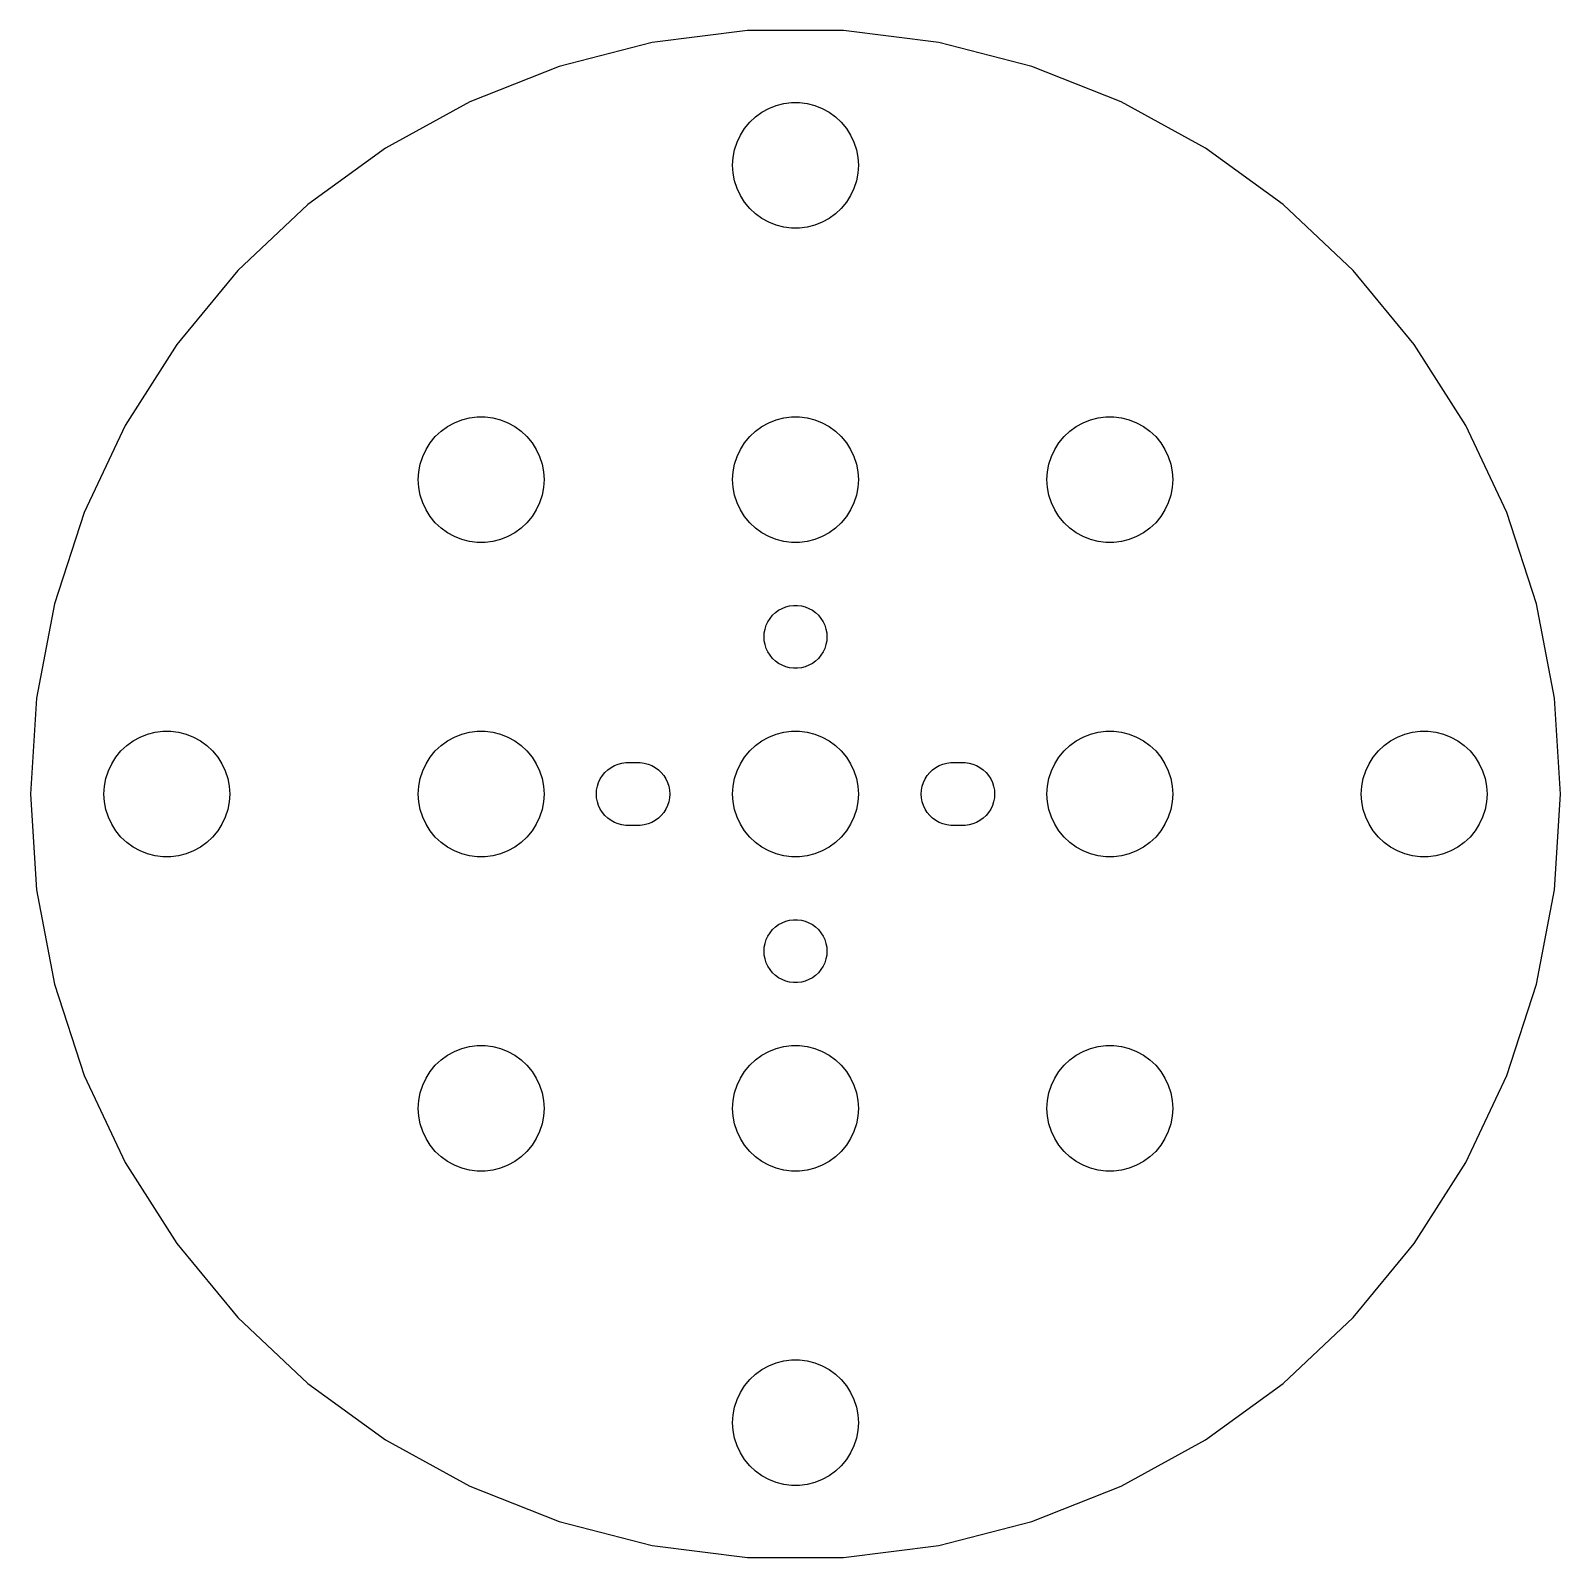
# Model space of a CAD drawing. Header units: metres. Extents: x -36 to 36, y -36 to 366.
# Drawn here: x -36.5 to 36.5, y 293.6 to 366.4 of the extents above; entities that cross this region are included whole.
import ezdxf

# ---------------------------------------------------------------- set-up
doc = ezdxf.new("R2010")
doc.units = ezdxf.units.M

msp = doc.modelspace()

# ---------------------------------------------------------------- linework, layer by layer
for p, q in [((-6.83942, 365.853), (-11.2791, 364.714)), ((-2.29184, 366.428), (-6.83942, 365.853)), ((2.29184, 366.428), (-2.29184, 366.428)), ((6.83942, 365.853), (2.29184, 366.428)), ((11.2791, 364.714), (6.83942, 365.853)), ((-11.2791, 364.714), (-15.5409, 363.026)), ((15.5409, 363.026), (11.2791, 364.714)), ((-15.5409, 363.026), (-19.5577, 360.818)), ((-1.27733, 362.714), (-0.927048, 362.853)), ((-0.927048, 362.853), (-0.562134, 362.947)), ((-0.562134, 362.947), (-0.18837, 362.994)), ((-0.18837, 362.994), (0.18837, 362.994)), ((0.18837, 362.994), (0.562134, 362.947)), ((0.562134, 362.947), (0.927048, 362.853)), ((0.927048, 362.853), (1.27733, 362.714)), ((19.5577, 360.818), (15.5409, 363.026)), ((-2.1869, 362.054), (-1.91226, 362.312)), ((-1.91226, 362.312), (-1.60747, 362.533)), ((-1.60747, 362.533), (-1.27733, 362.714)), ((1.27733, 362.714), (1.60747, 362.533)), ((1.60747, 362.533), (1.91226, 362.312)), ((1.91226, 362.312), (2.1869, 362.054)), ((-2.78932, 361.104), (-2.62891, 361.445)), ((-2.62891, 361.445), (-2.42705, 361.763)), ((-2.42705, 361.763), (-2.1869, 362.054)), ((2.1869, 362.054), (2.42705, 361.763)), ((2.42705, 361.763), (2.62891, 361.445)), ((2.62891, 361.445), (2.78932, 361.104)), ((-19.5577, 360.818), (-23.266, 358.124)), ((-2.97633, 360.376), (-2.90575, 360.746)), ((-2.90575, 360.746), (-2.78932, 361.104)), ((2.78932, 361.104), (2.90575, 360.746)), ((2.90575, 360.746), (2.97633, 360.376)), ((23.266, 358.124), (19.5577, 360.818)), ((-3, 360), (-2.97633, 360.376)), ((-2.97633, 359.624), (-3, 360)), ((2.97633, 360.376), (3, 360)), ((3, 360), (2.97633, 359.624)), ((-2.90575, 359.254), (-2.97633, 359.624)), ((-2.78932, 358.896), (-2.90575, 359.254)), ((2.90575, 359.254), (2.78932, 358.896)), ((2.97633, 359.624), (2.90575, 359.254)), ((-2.62891, 358.555), (-2.78932, 358.896)), ((-2.42705, 358.237), (-2.62891, 358.555)), ((2.62891, 358.555), (2.42705, 358.237)), ((2.78932, 358.896), (2.62891, 358.555)), ((-23.266, 358.124), (-26.6073, 354.986)), ((-2.1869, 357.946), (-2.42705, 358.237)), ((-1.91226, 357.688), (-2.1869, 357.946)), ((2.1869, 357.946), (1.91226, 357.688)), ((2.42705, 358.237), (2.1869, 357.946)), ((26.6073, 354.986), (23.266, 358.124)), ((-1.60747, 357.467), (-1.91226, 357.688)), ((-1.27733, 357.286), (-1.60747, 357.467)), ((-0.927048, 357.147), (-1.27733, 357.286)), ((-0.562134, 357.053), (-0.927048, 357.147)), ((-0.18837, 357.006), (-0.562134, 357.053)), ((0.18837, 357.006), (-0.18837, 357.006)), ((0.562134, 357.053), (0.18837, 357.006)), ((0.927048, 357.147), (0.562134, 357.053)), ((1.27733, 357.286), (0.927048, 357.147)), ((1.60747, 357.467), (1.27733, 357.286)), ((1.91226, 357.688), (1.60747, 357.467)), ((-26.6073, 354.986), (-29.5291, 351.454)), ((29.5291, 351.454), (26.6073, 354.986)), ((-29.5291, 351.454), (-31.9852, 347.584)), ((31.9852, 347.584), (29.5291, 351.454)), ((-31.9852, 347.584), (-33.9368, 343.437)), ((-16.9123, 347.312), (-16.6075, 347.533)), ((-16.6075, 347.533), (-16.2773, 347.714)), ((-16.2773, 347.714), (-15.927, 347.853)), ((-15.927, 347.853), (-15.5621, 347.947)), ((-15.5621, 347.947), (-15.1884, 347.994)), ((-15.1884, 347.994), (-14.8116, 347.994)), ((-14.8116, 347.994), (-14.4379, 347.947)), ((-14.4379, 347.947), (-14.0729, 347.853)), ((-14.0729, 347.853), (-13.7227, 347.714)), ((-13.7227, 347.714), (-13.3925, 347.533)), ((-13.3925, 347.533), (-13.0877, 347.312)), ((-1.91226, 347.312), (-1.60747, 347.533)), ((-1.60747, 347.533), (-1.27733, 347.714)), ((-1.27733, 347.714), (-0.927048, 347.853)), ((-0.927048, 347.853), (-0.562134, 347.947)), ((-0.562134, 347.947), (-0.18837, 347.994)), ((-0.18837, 347.994), (0.18837, 347.994)), ((0.18837, 347.994), (0.562134, 347.947)), ((0.562134, 347.947), (0.927048, 347.853)), ((0.927048, 347.853), (1.27733, 347.714)), ((1.27733, 347.714), (1.60747, 347.533)), ((1.60747, 347.533), (1.91226, 347.312)), ((13.0877, 347.312), (13.3925, 347.533)), ((13.3925, 347.533), (13.7227, 347.714)), ((13.7227, 347.714), (14.0729, 347.853)), ((14.0729, 347.853), (14.4379, 347.947)), ((14.4379, 347.947), (14.8116, 347.994)), ((14.8116, 347.994), (15.1884, 347.994)), ((15.1884, 347.994), (15.5621, 347.947)), ((15.5621, 347.947), (15.927, 347.853)), ((15.927, 347.853), (16.2773, 347.714)), ((16.2773, 347.714), (16.6075, 347.533)), ((16.6075, 347.533), (16.9123, 347.312)), ((33.9368, 343.437), (31.9852, 347.584)), ((-17.6289, 346.445), (-17.427, 346.763)), ((-17.427, 346.763), (-17.1869, 347.054)), ((-17.1869, 347.054), (-16.9123, 347.312)), ((-13.0877, 347.312), (-12.8131, 347.054)), ((-12.8131, 347.054), (-12.5729, 346.763)), ((-12.5729, 346.763), (-12.3711, 346.445)), ((-2.62891, 346.445), (-2.42705, 346.763)), ((-2.42705, 346.763), (-2.1869, 347.054)), ((-2.1869, 347.054), (-1.91226, 347.312)), ((1.91226, 347.312), (2.1869, 347.054)), ((2.1869, 347.054), (2.42705, 346.763)), ((2.42705, 346.763), (2.62891, 346.445)), ((12.3711, 346.445), (12.5729, 346.763)), ((12.5729, 346.763), (12.8131, 347.054)), ((12.8131, 347.054), (13.0877, 347.312)), ((16.9123, 347.312), (17.1869, 347.054)), ((17.1869, 347.054), (17.427, 346.763)), ((17.427, 346.763), (17.6289, 346.445)), ((-17.9057, 345.746), (-17.7893, 346.104)), ((-17.7893, 346.104), (-17.6289, 346.445)), ((-12.3711, 346.445), (-12.2107, 346.104)), ((-12.2107, 346.104), (-12.0942, 345.746)), ((-2.90575, 345.746), (-2.78932, 346.104)), ((-2.78932, 346.104), (-2.62891, 346.445)), ((2.62891, 346.445), (2.78932, 346.104)), ((2.78932, 346.104), (2.90575, 345.746)), ((12.0942, 345.746), (12.2107, 346.104)), ((12.2107, 346.104), (12.3711, 346.445)), ((17.6289, 346.445), (17.7893, 346.104)), ((17.7893, 346.104), (17.9057, 345.746)), ((-18, 345), (-17.9763, 345.376)), ((-17.9763, 345.376), (-17.9057, 345.746)), ((-12.0942, 345.746), (-12.0237, 345.376)), ((-12.0237, 345.376), (-12, 345)), ((-3, 345), (-2.97633, 345.376)), ((-2.97633, 345.376), (-2.90575, 345.746)), ((2.90575, 345.746), (2.97633, 345.376)), ((2.97633, 345.376), (3, 345)), ((12, 345), (12.0237, 345.376)), ((12.0237, 345.376), (12.0942, 345.746)), ((17.9057, 345.746), (17.9763, 345.376)), ((17.9763, 345.376), (18, 345)), ((-17.9763, 344.624), (-18, 345)), ((-17.9057, 344.254), (-17.9763, 344.624)), ((-12.0237, 344.624), (-12.0942, 344.254)), ((-12, 345), (-12.0237, 344.624)), ((-2.97633, 344.624), (-3, 345)), ((-2.90575, 344.254), (-2.97633, 344.624)), ((2.97633, 344.624), (2.90575, 344.254)), ((3, 345), (2.97633, 344.624)), ((12.0237, 344.624), (12, 345)), ((12.0942, 344.254), (12.0237, 344.624)), ((17.9763, 344.624), (17.9057, 344.254)), ((18, 345), (17.9763, 344.624)), ((-17.7893, 343.896), (-17.9057, 344.254)), ((-17.6289, 343.555), (-17.7893, 343.896)), ((-12.2107, 343.896), (-12.3711, 343.555)), ((-12.0942, 344.254), (-12.2107, 343.896)), ((-2.78932, 343.896), (-2.90575, 344.254)), ((-2.62891, 343.555), (-2.78932, 343.896)), ((2.78932, 343.896), (2.62891, 343.555)), ((2.90575, 344.254), (2.78932, 343.896)), ((12.2107, 343.896), (12.0942, 344.254)), ((12.3711, 343.555), (12.2107, 343.896)), ((17.7893, 343.896), (17.6289, 343.555)), ((17.9057, 344.254), (17.7893, 343.896)), ((-33.9368, 343.437), (-35.3533, 339.077)), ((-17.427, 343.237), (-17.6289, 343.555)), ((-17.1869, 342.946), (-17.427, 343.237)), ((-12.5729, 343.237), (-12.8131, 342.946)), ((-12.3711, 343.555), (-12.5729, 343.237)), ((-2.42705, 343.237), (-2.62891, 343.555)), ((-2.1869, 342.946), (-2.42705, 343.237)), ((2.42705, 343.237), (2.1869, 342.946)), ((2.62891, 343.555), (2.42705, 343.237)), ((12.5729, 343.237), (12.3711, 343.555)), ((12.8131, 342.946), (12.5729, 343.237)), ((17.427, 343.237), (17.1869, 342.946)), ((17.6289, 343.555), (17.427, 343.237)), ((35.3533, 339.077), (33.9368, 343.437)), ((-16.9123, 342.688), (-17.1869, 342.946)), ((-16.6075, 342.467), (-16.9123, 342.688)), ((-16.2773, 342.286), (-16.6075, 342.467)), ((-13.3925, 342.467), (-13.7227, 342.286)), ((-13.0877, 342.688), (-13.3925, 342.467)), ((-12.8131, 342.946), (-13.0877, 342.688)), ((-1.91226, 342.688), (-2.1869, 342.946)), ((-1.60747, 342.467), (-1.91226, 342.688)), ((-1.27733, 342.286), (-1.60747, 342.467)), ((1.60747, 342.467), (1.27733, 342.286)), ((1.91226, 342.688), (1.60747, 342.467)), ((2.1869, 342.946), (1.91226, 342.688)), ((13.0877, 342.688), (12.8131, 342.946)), ((13.3925, 342.467), (13.0877, 342.688)), ((13.7227, 342.286), (13.3925, 342.467)), ((16.6075, 342.467), (16.2773, 342.286)), ((16.9123, 342.688), (16.6075, 342.467)), ((17.1869, 342.946), (16.9123, 342.688)), ((-15.927, 342.147), (-16.2773, 342.286)), ((-15.5621, 342.053), (-15.927, 342.147)), ((-15.1884, 342.006), (-15.5621, 342.053)), ((-14.8116, 342.006), (-15.1884, 342.006)), ((-14.4379, 342.053), (-14.8116, 342.006)), ((-14.0729, 342.147), (-14.4379, 342.053)), ((-13.7227, 342.286), (-14.0729, 342.147)), ((-0.927048, 342.147), (-1.27733, 342.286)), ((-0.562134, 342.053), (-0.927048, 342.147)), ((-0.18837, 342.006), (-0.562134, 342.053)), ((0.18837, 342.006), (-0.18837, 342.006)), ((0.562134, 342.053), (0.18837, 342.006)), ((0.927048, 342.147), (0.562134, 342.053)), ((1.27733, 342.286), (0.927048, 342.147)), ((14.0729, 342.147), (13.7227, 342.286)), ((14.4379, 342.053), (14.0729, 342.147)), ((14.8116, 342.006), (14.4379, 342.053)), ((15.1884, 342.006), (14.8116, 342.006)), ((15.5621, 342.053), (15.1884, 342.006)), ((15.927, 342.147), (15.5621, 342.053)), ((16.2773, 342.286), (15.927, 342.147)), ((-35.3533, 339.077), (-36.2122, 334.575)), ((-0.956131, 338.656), (-0.803726, 338.766)), ((-0.803726, 338.766), (-0.638657, 338.857)), ((-0.638657, 338.857), (-0.463516, 338.927)), ((-0.463516, 338.927), (-0.281067, 338.973)), ((-0.281067, 338.973), (-0.094177, 338.997)), ((-0.094177, 338.997), (0.094177, 338.997)), ((0.094177, 338.997), (0.281067, 338.973)), ((0.281067, 338.973), (0.463516, 338.927)), ((0.463516, 338.927), (0.638657, 338.857)), ((0.638657, 338.857), (0.803726, 338.766)), ((0.803726, 338.766), (0.956131, 338.656)), ((36.2122, 334.575), (35.3533, 339.077)), ((-1.45287, 337.873), (-1.39465, 338.052)), ((-1.39465, 338.052), (-1.31445, 338.223)), ((-1.31445, 338.223), (-1.21352, 338.382)), ((-1.21352, 338.382), (-1.09344, 338.527)), ((-1.09344, 338.527), (-0.956131, 338.656)), ((0.956131, 338.656), (1.09344, 338.527)), ((1.09344, 338.527), (1.21352, 338.382)), ((1.21352, 338.382), (1.31445, 338.223)), ((1.31445, 338.223), (1.39465, 338.052)), ((1.39465, 338.052), (1.45287, 337.873)), ((-1.5, 337.5), (-1.48816, 337.688)), ((-1.48816, 337.312), (-1.5, 337.5)), ((-1.48816, 337.688), (-1.45287, 337.873)), ((-1.45287, 337.127), (-1.48816, 337.312)), ((1.45287, 337.873), (1.48816, 337.688)), ((1.48816, 337.312), (1.45287, 337.127)), ((1.48816, 337.688), (1.5, 337.5)), ((1.5, 337.5), (1.48816, 337.312)), ((-1.39465, 336.948), (-1.45287, 337.127)), ((-1.31445, 336.777), (-1.39465, 336.948)), ((-1.21352, 336.618), (-1.31445, 336.777)), ((-1.09344, 336.473), (-1.21352, 336.618)), ((1.21352, 336.618), (1.09344, 336.473)), ((1.31445, 336.777), (1.21352, 336.618)), ((1.39465, 336.948), (1.31445, 336.777)), ((1.45287, 337.127), (1.39465, 336.948)), ((-0.956131, 336.344), (-1.09344, 336.473)), ((-0.803726, 336.234), (-0.956131, 336.344)), ((-0.638657, 336.143), (-0.803726, 336.234)), ((-0.463516, 336.073), (-0.638657, 336.143)), ((-0.281067, 336.027), (-0.463516, 336.073)), ((-0.094177, 336.003), (-0.281067, 336.027)), ((0.094177, 336.003), (-0.094177, 336.003)), ((0.281067, 336.027), (0.094177, 336.003)), ((0.463516, 336.073), (0.281067, 336.027)), ((0.638657, 336.143), (0.463516, 336.073)), ((0.803726, 336.234), (0.638657, 336.143)), ((0.956131, 336.344), (0.803726, 336.234)), ((1.09344, 336.473), (0.956131, 336.344)), ((-36.2122, 334.575), (-36.5, 330)), ((36.5, 330), (36.2122, 334.575)), ((-30.927, 332.853), (-30.5621, 332.947)), ((-30.5621, 332.947), (-30.1884, 332.994)), ((-30.1884, 332.994), (-29.8116, 332.994)), ((-29.8116, 332.994), (-29.4379, 332.947)), ((-29.4379, 332.947), (-29.0729, 332.853)), ((-15.927, 332.853), (-15.5621, 332.947)), ((-15.5621, 332.947), (-15.1884, 332.994)), ((-15.1884, 332.994), (-14.8116, 332.994)), ((-14.8116, 332.994), (-14.4379, 332.947)), ((-14.4379, 332.947), (-14.0729, 332.853)), ((-0.927048, 332.853), (-0.562134, 332.947)), ((-0.562134, 332.947), (-0.18837, 332.994)), ((-0.18837, 332.994), (0.18837, 332.994)), ((0.18837, 332.994), (0.562134, 332.947)), ((0.562134, 332.947), (0.927048, 332.853)), ((14.0729, 332.853), (14.4379, 332.947)), ((14.4379, 332.947), (14.8116, 332.994)), ((14.8116, 332.994), (15.1884, 332.994)), ((15.1884, 332.994), (15.5621, 332.947)), ((15.5621, 332.947), (15.927, 332.853)), ((29.0729, 332.853), (29.4379, 332.947)), ((29.4379, 332.947), (29.8116, 332.994)), ((29.8116, 332.994), (30.1884, 332.994)), ((30.1884, 332.994), (30.5621, 332.947)), ((30.5621, 332.947), (30.927, 332.853)), ((-32.1869, 332.054), (-31.9123, 332.312)), ((-31.9123, 332.312), (-31.6075, 332.533)), ((-31.6075, 332.533), (-31.2773, 332.714)), ((-31.2773, 332.714), (-30.927, 332.853)), ((-29.0729, 332.853), (-28.7227, 332.714)), ((-28.7227, 332.714), (-28.3925, 332.533)), ((-28.3925, 332.533), (-28.0877, 332.312)), ((-28.0877, 332.312), (-27.8131, 332.054)), ((-17.1869, 332.054), (-16.9123, 332.312)), ((-16.9123, 332.312), (-16.6075, 332.533)), ((-16.6075, 332.533), (-16.2773, 332.714)), ((-16.2773, 332.714), (-15.927, 332.853)), ((-14.0729, 332.853), (-13.7227, 332.714)), ((-13.7227, 332.714), (-13.3925, 332.533)), ((-13.3925, 332.533), (-13.0877, 332.312)), ((-13.0877, 332.312), (-12.8131, 332.054)), ((-2.1869, 332.054), (-1.91226, 332.312)), ((-1.91226, 332.312), (-1.60747, 332.533)), ((-1.60747, 332.533), (-1.27733, 332.714)), ((-1.27733, 332.714), (-0.927048, 332.853)), ((0.927048, 332.853), (1.27733, 332.714)), ((1.27733, 332.714), (1.60747, 332.533)), ((1.60747, 332.533), (1.91226, 332.312)), ((1.91226, 332.312), (2.1869, 332.054)), ((12.8131, 332.054), (13.0877, 332.312)), ((13.0877, 332.312), (13.3925, 332.533)), ((13.3925, 332.533), (13.7227, 332.714)), ((13.7227, 332.714), (14.0729, 332.853)), ((15.927, 332.853), (16.2773, 332.714)), ((16.2773, 332.714), (16.6075, 332.533)), ((16.6075, 332.533), (16.9123, 332.312)), ((16.9123, 332.312), (17.1869, 332.054)), ((27.8131, 332.054), (28.0877, 332.312)), ((28.0877, 332.312), (28.3925, 332.533)), ((28.3925, 332.533), (28.7227, 332.714)), ((28.7227, 332.714), (29.0729, 332.853)), ((30.927, 332.853), (31.2773, 332.714)), ((31.2773, 332.714), (31.6075, 332.533)), ((31.6075, 332.533), (31.9123, 332.312)), ((31.9123, 332.312), (32.1869, 332.054)), ((-32.7893, 331.104), (-32.6289, 331.445)), ((-32.6289, 331.445), (-32.427, 331.763)), ((-32.427, 331.763), (-32.1869, 332.054)), ((-27.8131, 332.054), (-27.5729, 331.763)), ((-27.5729, 331.763), (-27.3711, 331.445)), ((-27.3711, 331.445), (-27.2107, 331.104)), ((-17.7893, 331.104), (-17.6289, 331.445)), ((-17.6289, 331.445), (-17.427, 331.763)), ((-17.427, 331.763), (-17.1869, 332.054)), ((-12.8131, 332.054), (-12.5729, 331.763)), ((-12.5729, 331.763), (-12.3711, 331.445)), ((-12.3711, 331.445), (-12.2107, 331.104)), ((-8.63866, 331.357), (-8.46352, 331.427)), ((-8.46352, 331.427), (-8.28107, 331.473)), ((-8.28107, 331.473), (-8.09418, 331.497)), ((-8.09418, 331.497), (-7.40581, 331.497)), ((-7.40581, 331.497), (-7.21892, 331.473)), ((-7.21892, 331.473), (-7.03647, 331.427)), ((-7.03647, 331.427), (-6.86133, 331.357)), ((-2.78932, 331.104), (-2.62891, 331.445)), ((-2.62891, 331.445), (-2.42705, 331.763)), ((-2.42705, 331.763), (-2.1869, 332.054)), ((2.1869, 332.054), (2.42705, 331.763)), ((2.42705, 331.763), (2.62891, 331.445)), ((2.62891, 331.445), (2.78932, 331.104)), ((6.86133, 331.357), (7.03647, 331.427)), ((7.03647, 331.427), (7.21892, 331.473)), ((7.21892, 331.473), (7.40581, 331.497)), ((7.40581, 331.497), (8.09418, 331.497)), ((8.09418, 331.497), (8.28107, 331.473)), ((8.28107, 331.473), (8.46352, 331.427)), ((8.46352, 331.427), (8.63866, 331.357)), ((12.2107, 331.104), (12.3711, 331.445)), ((12.3711, 331.445), (12.5729, 331.763)), ((12.5729, 331.763), (12.8131, 332.054)), ((17.1869, 332.054), (17.427, 331.763)), ((17.427, 331.763), (17.6289, 331.445)), ((17.6289, 331.445), (17.7893, 331.104)), ((27.2107, 331.104), (27.3711, 331.445)), ((27.3711, 331.445), (27.5729, 331.763)), ((27.5729, 331.763), (27.8131, 332.054)), ((32.1869, 332.054), (32.427, 331.763)), ((32.427, 331.763), (32.6289, 331.445)), ((32.6289, 331.445), (32.7893, 331.104)), ((-32.9763, 330.376), (-32.9057, 330.746)), ((-32.9057, 330.746), (-32.7893, 331.104)), ((-27.2107, 331.104), (-27.0942, 330.746)), ((-27.0942, 330.746), (-27.0237, 330.376)), ((-17.9763, 330.376), (-17.9057, 330.746)), ((-17.9057, 330.746), (-17.7893, 331.104)), ((-12.2107, 331.104), (-12.0942, 330.746)), ((-12.0942, 330.746), (-12.0237, 330.376)), ((-9.39465, 330.552), (-9.31445, 330.723)), ((-9.31445, 330.723), (-9.21352, 330.882)), ((-9.21352, 330.882), (-9.09344, 331.027)), ((-9.09344, 331.027), (-8.95613, 331.156)), ((-8.95613, 331.156), (-8.80373, 331.266)), ((-8.80373, 331.266), (-8.63866, 331.357)), ((-6.86133, 331.357), (-6.69626, 331.266)), ((-6.69626, 331.266), (-6.54385, 331.156)), ((-6.54385, 331.156), (-6.40654, 331.027)), ((-6.40654, 331.027), (-6.28647, 330.882)), ((-6.28647, 330.882), (-6.18553, 330.723)), ((-6.18553, 330.723), (-6.10533, 330.552)), ((-2.97633, 330.376), (-2.90575, 330.746)), ((-2.90575, 330.746), (-2.78932, 331.104)), ((2.78932, 331.104), (2.90575, 330.746)), ((2.90575, 330.746), (2.97633, 330.376)), ((6.10533, 330.552), (6.18553, 330.723)), ((6.18553, 330.723), (6.28647, 330.882)), ((6.28647, 330.882), (6.40654, 331.027)), ((6.40654, 331.027), (6.54385, 331.156)), ((6.54385, 331.156), (6.69626, 331.266)), ((6.69626, 331.266), (6.86133, 331.357)), ((8.63866, 331.357), (8.80373, 331.266)), ((8.80373, 331.266), (8.95613, 331.156)), ((8.95613, 331.156), (9.09344, 331.027)), ((9.09344, 331.027), (9.21352, 330.882)), ((9.21352, 330.882), (9.31445, 330.723)), ((9.31445, 330.723), (9.39465, 330.552)), ((12.0237, 330.376), (12.0942, 330.746)), ((12.0942, 330.746), (12.2107, 331.104)), ((17.7893, 331.104), (17.9057, 330.746)), ((17.9057, 330.746), (17.9763, 330.376)), ((27.0237, 330.376), (27.0942, 330.746)), ((27.0942, 330.746), (27.2107, 331.104)), ((32.7893, 331.104), (32.9057, 330.746)), ((32.9057, 330.746), (32.9763, 330.376)), ((-36.5, 330), (-36.2122, 325.425)), ((-33, 330), (-32.9763, 330.376)), ((-32.9763, 329.624), (-33, 330)), ((-27.0237, 330.376), (-27, 330)), ((-27, 330), (-27.0237, 329.624)), ((-18, 330), (-17.9763, 330.376)), ((-17.9763, 329.624), (-18, 330)), ((-12.0237, 330.376), (-12, 330)), ((-12, 330), (-12.0237, 329.624)), ((-9.5, 330), (-9.48816, 330.188)), ((-9.48816, 329.812), (-9.5, 330)), ((-9.48816, 330.188), (-9.45287, 330.373)), ((-9.45287, 330.373), (-9.39465, 330.552)), ((-6.10533, 330.552), (-6.04712, 330.373)), ((-6.04712, 330.373), (-6.01183, 330.188)), ((-6.01183, 330.188), (-6, 330)), ((-6, 330), (-6.01183, 329.812)), ((-3, 330), (-2.97633, 330.376)), ((-2.97633, 329.624), (-3, 330)), ((2.97633, 330.376), (3, 330)), ((3, 330), (2.97633, 329.624)), ((6, 330), (6.01183, 330.188)), ((6.01183, 329.812), (6, 330)), ((6.01183, 330.188), (6.04712, 330.373)), ((6.04712, 330.373), (6.10533, 330.552)), ((9.39465, 330.552), (9.45287, 330.373)), ((9.45287, 330.373), (9.48816, 330.188)), ((9.48816, 330.188), (9.5, 330)), ((9.5, 330), (9.48816, 329.812)), ((12, 330), (12.0237, 330.376)), ((12.0237, 329.624), (12, 330)), ((17.9763, 330.376), (18, 330)), ((18, 330), (17.9763, 329.624)), ((27, 330), (27.0237, 330.376)), ((27.0237, 329.624), (27, 330)), ((32.9763, 330.376), (33, 330)), ((33, 330), (32.9763, 329.624)), ((36.2122, 325.425), (36.5, 330)), ((-32.9057, 329.254), (-32.9763, 329.624)), ((-32.7893, 328.896), (-32.9057, 329.254)), ((-27.0942, 329.254), (-27.2107, 328.896)), ((-27.0237, 329.624), (-27.0942, 329.254)), ((-17.9057, 329.254), (-17.9763, 329.624)), ((-17.7893, 328.896), (-17.9057, 329.254)), ((-12.0942, 329.254), (-12.2107, 328.896)), ((-12.0237, 329.624), (-12.0942, 329.254)), ((-9.45287, 329.627), (-9.48816, 329.812)), ((-9.39465, 329.448), (-9.45287, 329.627)), ((-9.31445, 329.277), (-9.39465, 329.448)), ((-9.21352, 329.118), (-9.31445, 329.277)), ((-6.18553, 329.277), (-6.28647, 329.118)), ((-6.10533, 329.448), (-6.18553, 329.277)), ((-6.04712, 329.627), (-6.10533, 329.448)), ((-6.01183, 329.812), (-6.04712, 329.627)), ((-2.90575, 329.254), (-2.97633, 329.624)), ((-2.78932, 328.896), (-2.90575, 329.254)), ((2.90575, 329.254), (2.78932, 328.896)), ((2.97633, 329.624), (2.90575, 329.254)), ((6.04712, 329.627), (6.01183, 329.812)), ((6.10533, 329.448), (6.04712, 329.627)), ((6.18553, 329.277), (6.10533, 329.448)), ((6.28647, 329.118), (6.18553, 329.277)), ((9.31445, 329.277), (9.21352, 329.118)), ((9.39465, 329.448), (9.31445, 329.277)), ((9.45287, 329.627), (9.39465, 329.448)), ((9.48816, 329.812), (9.45287, 329.627)), ((12.0942, 329.254), (12.0237, 329.624)), ((12.2107, 328.896), (12.0942, 329.254)), ((17.9057, 329.254), (17.7893, 328.896)), ((17.9763, 329.624), (17.9057, 329.254)), ((27.0942, 329.254), (27.0237, 329.624)), ((27.2107, 328.896), (27.0942, 329.254)), ((32.9057, 329.254), (32.7893, 328.896)), ((32.9763, 329.624), (32.9057, 329.254)), ((-32.6289, 328.555), (-32.7893, 328.896)), ((-32.427, 328.237), (-32.6289, 328.555)), ((-27.3711, 328.555), (-27.5729, 328.237)), ((-27.2107, 328.896), (-27.3711, 328.555)), ((-17.6289, 328.555), (-17.7893, 328.896)), ((-17.427, 328.237), (-17.6289, 328.555)), ((-12.3711, 328.555), (-12.5729, 328.237)), ((-12.2107, 328.896), (-12.3711, 328.555)), ((-9.09344, 328.973), (-9.21352, 329.118)), ((-8.95613, 328.844), (-9.09344, 328.973)), ((-8.80373, 328.734), (-8.95613, 328.844)), ((-8.63866, 328.643), (-8.80373, 328.734)), ((-8.46352, 328.573), (-8.63866, 328.643)), ((-8.28107, 328.527), (-8.46352, 328.573)), ((-8.09418, 328.503), (-8.28107, 328.527)), ((-7.40581, 328.503), (-8.09418, 328.503)), ((-7.21892, 328.527), (-7.40581, 328.503)), ((-7.03647, 328.573), (-7.21892, 328.527)), ((-6.86133, 328.643), (-7.03647, 328.573)), ((-6.69626, 328.734), (-6.86133, 328.643)), ((-6.54385, 328.844), (-6.69626, 328.734)), ((-6.40654, 328.973), (-6.54385, 328.844)), ((-6.28647, 329.118), (-6.40654, 328.973)), ((-2.62891, 328.555), (-2.78932, 328.896)), ((-2.42705, 328.237), (-2.62891, 328.555)), ((2.62891, 328.555), (2.42705, 328.237)), ((2.78932, 328.896), (2.62891, 328.555)), ((6.40654, 328.973), (6.28647, 329.118)), ((6.54385, 328.844), (6.40654, 328.973)), ((6.69626, 328.734), (6.54385, 328.844)), ((6.86133, 328.643), (6.69626, 328.734)), ((7.03647, 328.573), (6.86133, 328.643)), ((7.21892, 328.527), (7.03647, 328.573)), ((7.40581, 328.503), (7.21892, 328.527)), ((8.09418, 328.503), (7.40581, 328.503)), ((8.28107, 328.527), (8.09418, 328.503)), ((8.46352, 328.573), (8.28107, 328.527)), ((8.63866, 328.643), (8.46352, 328.573)), ((8.80373, 328.734), (8.63866, 328.643)), ((8.95613, 328.844), (8.80373, 328.734)), ((9.09344, 328.973), (8.95613, 328.844)), ((9.21352, 329.118), (9.09344, 328.973)), ((12.3711, 328.555), (12.2107, 328.896)), ((12.5729, 328.237), (12.3711, 328.555)), ((17.6289, 328.555), (17.427, 328.237)), ((17.7893, 328.896), (17.6289, 328.555)), ((27.3711, 328.555), (27.2107, 328.896)), ((27.5729, 328.237), (27.3711, 328.555)), ((32.6289, 328.555), (32.427, 328.237)), ((32.7893, 328.896), (32.6289, 328.555)), ((-32.1869, 327.946), (-32.427, 328.237)), ((-31.9123, 327.688), (-32.1869, 327.946)), ((-27.8131, 327.946), (-28.0877, 327.688)), ((-27.5729, 328.237), (-27.8131, 327.946)), ((-17.1869, 327.946), (-17.427, 328.237)), ((-16.9123, 327.688), (-17.1869, 327.946)), ((-12.8131, 327.946), (-13.0877, 327.688)), ((-12.5729, 328.237), (-12.8131, 327.946)), ((-2.1869, 327.946), (-2.42705, 328.237)), ((-1.91226, 327.688), (-2.1869, 327.946)), ((2.1869, 327.946), (1.91226, 327.688)), ((2.42705, 328.237), (2.1869, 327.946)), ((12.8131, 327.946), (12.5729, 328.237)), ((13.0877, 327.688), (12.8131, 327.946)), ((17.1869, 327.946), (16.9123, 327.688)), ((17.427, 328.237), (17.1869, 327.946)), ((27.8131, 327.946), (27.5729, 328.237)), ((28.0877, 327.688), (27.8131, 327.946)), ((32.1869, 327.946), (31.9123, 327.688)), ((32.427, 328.237), (32.1869, 327.946)), ((-31.6075, 327.467), (-31.9123, 327.688)), ((-31.2773, 327.286), (-31.6075, 327.467)), ((-30.927, 327.147), (-31.2773, 327.286)), ((-30.5621, 327.053), (-30.927, 327.147)), ((-30.1884, 327.006), (-30.5621, 327.053)), ((-29.4379, 327.053), (-29.8116, 327.006)), ((-29.0729, 327.147), (-29.4379, 327.053)), ((-28.7227, 327.286), (-29.0729, 327.147)), ((-28.3925, 327.467), (-28.7227, 327.286)), ((-28.0877, 327.688), (-28.3925, 327.467)), ((-16.6075, 327.467), (-16.9123, 327.688)), ((-16.2773, 327.286), (-16.6075, 327.467)), ((-15.927, 327.147), (-16.2773, 327.286)), ((-15.5621, 327.053), (-15.927, 327.147)), ((-15.1884, 327.006), (-15.5621, 327.053)), ((-14.4379, 327.053), (-14.8116, 327.006)), ((-14.0729, 327.147), (-14.4379, 327.053)), ((-13.7227, 327.286), (-14.0729, 327.147)), ((-13.3925, 327.467), (-13.7227, 327.286)), ((-13.0877, 327.688), (-13.3925, 327.467)), ((-1.60747, 327.467), (-1.91226, 327.688)), ((-1.27733, 327.286), (-1.60747, 327.467)), ((-0.927048, 327.147), (-1.27733, 327.286)), ((-0.562134, 327.053), (-0.927048, 327.147)), ((-0.18837, 327.006), (-0.562134, 327.053)), ((0.562134, 327.053), (0.18837, 327.006)), ((0.927048, 327.147), (0.562134, 327.053)), ((1.27733, 327.286), (0.927048, 327.147)), ((1.60747, 327.467), (1.27733, 327.286)), ((1.91226, 327.688), (1.60747, 327.467)), ((13.3925, 327.467), (13.0877, 327.688)), ((13.7227, 327.286), (13.3925, 327.467)), ((14.0729, 327.147), (13.7227, 327.286)), ((14.4379, 327.053), (14.0729, 327.147)), ((14.8116, 327.006), (14.4379, 327.053)), ((15.5621, 327.053), (15.1884, 327.006)), ((15.927, 327.147), (15.5621, 327.053)), ((16.2773, 327.286), (15.927, 327.147)), ((16.6075, 327.467), (16.2773, 327.286)), ((16.9123, 327.688), (16.6075, 327.467)), ((28.3925, 327.467), (28.0877, 327.688)), ((28.7227, 327.286), (28.3925, 327.467)), ((29.0729, 327.147), (28.7227, 327.286)), ((29.4379, 327.053), (29.0729, 327.147)), ((29.8116, 327.006), (29.4379, 327.053)), ((30.5621, 327.053), (30.1884, 327.006)), ((30.927, 327.147), (30.5621, 327.053)), ((31.2773, 327.286), (30.927, 327.147)), ((31.6075, 327.467), (31.2773, 327.286)), ((31.9123, 327.688), (31.6075, 327.467)), ((-29.8116, 327.006), (-30.1884, 327.006)), ((-14.8116, 327.006), (-15.1884, 327.006)), ((0.18837, 327.006), (-0.18837, 327.006)), ((15.1884, 327.006), (14.8116, 327.006)), ((30.1884, 327.006), (29.8116, 327.006)), ((-36.2122, 325.425), (-35.3533, 320.923)), ((35.3533, 320.923), (36.2122, 325.425)), ((-1.21352, 323.382), (-1.09344, 323.527)), ((-1.09344, 323.527), (-0.956131, 323.656)), ((-0.956131, 323.656), (-0.803726, 323.766)), ((-0.803726, 323.766), (-0.638657, 323.857)), ((-0.638657, 323.857), (-0.463516, 323.927)), ((-0.463516, 323.927), (-0.281067, 323.973)), ((-0.281067, 323.973), (-0.094177, 323.997)), ((-0.094177, 323.997), (0.094177, 323.997)), ((0.094177, 323.997), (0.281067, 323.973)), ((0.281067, 323.973), (0.463516, 323.927)), ((0.463516, 323.927), (0.638657, 323.857)), ((0.638657, 323.857), (0.803726, 323.766)), ((0.803726, 323.766), (0.956131, 323.656)), ((0.956131, 323.656), (1.09344, 323.527)), ((1.09344, 323.527), (1.21352, 323.382)), ((-1.5, 322.5), (-1.48816, 322.688)), ((-1.48816, 322.688), (-1.45287, 322.873)), ((-1.45287, 322.873), (-1.39465, 323.052)), ((-1.39465, 323.052), (-1.31445, 323.223)), ((-1.31445, 323.223), (-1.21352, 323.382)), ((1.21352, 323.382), (1.31445, 323.223)), ((1.31445, 323.223), (1.39465, 323.052)), ((1.39465, 323.052), (1.45287, 322.873)), ((1.45287, 322.873), (1.48816, 322.688)), ((1.48816, 322.688), (1.5, 322.5)), ((-1.48816, 322.312), (-1.5, 322.5)), ((-1.45287, 322.127), (-1.48816, 322.312)), ((-1.39465, 321.948), (-1.45287, 322.127)), ((-1.31445, 321.777), (-1.39465, 321.948)), ((1.39465, 321.948), (1.31445, 321.777)), ((1.45287, 322.127), (1.39465, 321.948)), ((1.48816, 322.312), (1.45287, 322.127)), ((1.5, 322.5), (1.48816, 322.312)), ((-1.21352, 321.618), (-1.31445, 321.777)), ((-1.09344, 321.473), (-1.21352, 321.618)), ((-0.956131, 321.344), (-1.09344, 321.473)), ((-0.803726, 321.234), (-0.956131, 321.344)), ((-0.638657, 321.143), (-0.803726, 321.234)), ((0.803726, 321.234), (0.638657, 321.143)), ((0.956131, 321.344), (0.803726, 321.234)), ((1.09344, 321.473), (0.956131, 321.344)), ((1.21352, 321.618), (1.09344, 321.473)), ((1.31445, 321.777), (1.21352, 321.618)), ((-35.3533, 320.923), (-33.9368, 316.563)), ((-0.463516, 321.073), (-0.638657, 321.143)), ((-0.281067, 321.027), (-0.463516, 321.073)), ((-0.094177, 321.003), (-0.281067, 321.027)), ((0.094177, 321.003), (-0.094177, 321.003)), ((0.281067, 321.027), (0.094177, 321.003)), ((0.463516, 321.073), (0.281067, 321.027)), ((0.638657, 321.143), (0.463516, 321.073)), ((33.9368, 316.563), (35.3533, 320.923)), ((-16.6075, 317.533), (-16.2773, 317.714)), ((-16.2773, 317.714), (-15.927, 317.853)), ((-15.927, 317.853), (-15.5621, 317.947)), ((-15.5621, 317.947), (-15.1884, 317.994)), ((-15.1884, 317.994), (-14.8116, 317.994)), ((-14.8116, 317.994), (-14.4379, 317.947)), ((-14.4379, 317.947), (-14.0729, 317.853)), ((-14.0729, 317.853), (-13.7227, 317.714)), ((-13.7227, 317.714), (-13.3925, 317.533)), ((-1.60747, 317.533), (-1.27733, 317.714)), ((-1.27733, 317.714), (-0.927048, 317.853)), ((-0.927048, 317.853), (-0.562134, 317.947)), ((-0.562134, 317.947), (-0.18837, 317.994)), ((-0.18837, 317.994), (0.18837, 317.994)), ((0.18837, 317.994), (0.562134, 317.947)), ((0.562134, 317.947), (0.927048, 317.853)), ((0.927048, 317.853), (1.27733, 317.714)), ((1.27733, 317.714), (1.60747, 317.533)), ((13.3925, 317.533), (13.7227, 317.714)), ((13.7227, 317.714), (14.0729, 317.853)), ((14.0729, 317.853), (14.4379, 317.947)), ((14.4379, 317.947), (14.8116, 317.994)), ((14.8116, 317.994), (15.1884, 317.994)), ((15.1884, 317.994), (15.5621, 317.947)), ((15.5621, 317.947), (15.927, 317.853)), ((15.927, 317.853), (16.2773, 317.714)), ((16.2773, 317.714), (16.6075, 317.533)), ((-17.427, 316.763), (-17.1869, 317.054)), ((-17.1869, 317.054), (-16.9123, 317.312)), ((-16.9123, 317.312), (-16.6075, 317.533)), ((-13.3925, 317.533), (-13.0877, 317.312)), ((-13.0877, 317.312), (-12.8131, 317.054)), ((-12.8131, 317.054), (-12.5729, 316.763)), ((-2.42705, 316.763), (-2.1869, 317.054)), ((-2.1869, 317.054), (-1.91226, 317.312)), ((-1.91226, 317.312), (-1.60747, 317.533)), ((1.60747, 317.533), (1.91226, 317.312)), ((1.91226, 317.312), (2.1869, 317.054)), ((2.1869, 317.054), (2.42705, 316.763)), ((12.5729, 316.763), (12.8131, 317.054)), ((12.8131, 317.054), (13.0877, 317.312)), ((13.0877, 317.312), (13.3925, 317.533)), ((16.6075, 317.533), (16.9123, 317.312)), ((16.9123, 317.312), (17.1869, 317.054)), ((17.1869, 317.054), (17.427, 316.763)), ((-33.9368, 316.563), (-31.9852, 312.416)), ((-17.9057, 315.746), (-17.7893, 316.104)), ((-17.7893, 316.104), (-17.6289, 316.445)), ((-17.6289, 316.445), (-17.427, 316.763)), ((-12.5729, 316.763), (-12.3711, 316.445)), ((-12.3711, 316.445), (-12.2107, 316.104)), ((-12.2107, 316.104), (-12.0942, 315.746)), ((-2.90575, 315.746), (-2.78932, 316.104)), ((-2.78932, 316.104), (-2.62891, 316.445)), ((-2.62891, 316.445), (-2.42705, 316.763)), ((2.42705, 316.763), (2.62891, 316.445)), ((2.62891, 316.445), (2.78932, 316.104)), ((2.78932, 316.104), (2.90575, 315.746)), ((12.0942, 315.746), (12.2107, 316.104)), ((12.2107, 316.104), (12.3711, 316.445)), ((12.3711, 316.445), (12.5729, 316.763)), ((17.427, 316.763), (17.6289, 316.445)), ((17.6289, 316.445), (17.7893, 316.104)), ((17.7893, 316.104), (17.9057, 315.746)), ((31.9852, 312.416), (33.9368, 316.563)), ((-18, 315), (-17.9763, 315.376)), ((-17.9763, 315.376), (-17.9057, 315.746)), ((-12.0942, 315.746), (-12.0237, 315.376)), ((-12.0237, 315.376), (-12, 315)), ((-3, 315), (-2.97633, 315.376)), ((-2.97633, 315.376), (-2.90575, 315.746)), ((2.90575, 315.746), (2.97633, 315.376)), ((2.97633, 315.376), (3, 315)), ((12, 315), (12.0237, 315.376)), ((12.0237, 315.376), (12.0942, 315.746)), ((17.9057, 315.746), (17.9763, 315.376)), ((17.9763, 315.376), (18, 315)), ((-17.9763, 314.624), (-18, 315)), ((-12, 315), (-12.0237, 314.624)), ((-2.97633, 314.624), (-3, 315)), ((3, 315), (2.97633, 314.624)), ((12.0237, 314.624), (12, 315)), ((18, 315), (17.9763, 314.624)), ((-17.9057, 314.254), (-17.9763, 314.624)), ((-17.7893, 313.896), (-17.9057, 314.254)), ((-12.0942, 314.254), (-12.2107, 313.896)), ((-12.0237, 314.624), (-12.0942, 314.254)), ((-2.90575, 314.254), (-2.97633, 314.624)), ((-2.78932, 313.896), (-2.90575, 314.254)), ((2.90575, 314.254), (2.78932, 313.896)), ((2.97633, 314.624), (2.90575, 314.254)), ((12.0942, 314.254), (12.0237, 314.624)), ((12.2107, 313.896), (12.0942, 314.254)), ((17.9057, 314.254), (17.7893, 313.896)), ((17.9763, 314.624), (17.9057, 314.254)), ((-17.6289, 313.555), (-17.7893, 313.896)), ((-17.427, 313.237), (-17.6289, 313.555)), ((-17.1869, 312.946), (-17.427, 313.237)), ((-12.5729, 313.237), (-12.8131, 312.946)), ((-12.3711, 313.555), (-12.5729, 313.237)), ((-12.2107, 313.896), (-12.3711, 313.555)), ((-2.62891, 313.555), (-2.78932, 313.896)), ((-2.42705, 313.237), (-2.62891, 313.555)), ((-2.1869, 312.946), (-2.42705, 313.237)), ((2.42705, 313.237), (2.1869, 312.946)), ((2.62891, 313.555), (2.42705, 313.237)), ((2.78932, 313.896), (2.62891, 313.555)), ((12.3711, 313.555), (12.2107, 313.896)), ((12.5729, 313.237), (12.3711, 313.555)), ((12.8131, 312.946), (12.5729, 313.237)), ((17.427, 313.237), (17.1869, 312.946)), ((17.6289, 313.555), (17.427, 313.237)), ((17.7893, 313.896), (17.6289, 313.555)), ((-16.9123, 312.688), (-17.1869, 312.946)), ((-16.6075, 312.467), (-16.9123, 312.688)), ((-16.2773, 312.286), (-16.6075, 312.467)), ((-13.3925, 312.467), (-13.7227, 312.286)), ((-13.0877, 312.688), (-13.3925, 312.467)), ((-12.8131, 312.946), (-13.0877, 312.688)), ((-1.91226, 312.688), (-2.1869, 312.946)), ((-1.60747, 312.467), (-1.91226, 312.688)), ((-1.27733, 312.286), (-1.60747, 312.467)), ((1.60747, 312.467), (1.27733, 312.286)), ((1.91226, 312.688), (1.60747, 312.467)), ((2.1869, 312.946), (1.91226, 312.688)), ((13.0877, 312.688), (12.8131, 312.946)), ((13.3925, 312.467), (13.0877, 312.688)), ((13.7227, 312.286), (13.3925, 312.467)), ((16.6075, 312.467), (16.2773, 312.286)), ((16.9123, 312.688), (16.6075, 312.467)), ((17.1869, 312.946), (16.9123, 312.688)), ((-31.9852, 312.416), (-29.5291, 308.546)), ((-15.927, 312.147), (-16.2773, 312.286)), ((-15.5621, 312.053), (-15.927, 312.147)), ((-15.1884, 312.006), (-15.5621, 312.053)), ((-14.8116, 312.006), (-15.1884, 312.006)), ((-14.4379, 312.053), (-14.8116, 312.006)), ((-14.0729, 312.147), (-14.4379, 312.053)), ((-13.7227, 312.286), (-14.0729, 312.147)), ((-0.927048, 312.147), (-1.27733, 312.286)), ((-0.562134, 312.053), (-0.927048, 312.147)), ((-0.18837, 312.006), (-0.562134, 312.053)), ((0.18837, 312.006), (-0.18837, 312.006)), ((0.562134, 312.053), (0.18837, 312.006)), ((0.927048, 312.147), (0.562134, 312.053)), ((1.27733, 312.286), (0.927048, 312.147)), ((14.0729, 312.147), (13.7227, 312.286)), ((14.4379, 312.053), (14.0729, 312.147)), ((14.8116, 312.006), (14.4379, 312.053)), ((15.1884, 312.006), (14.8116, 312.006)), ((15.5621, 312.053), (15.1884, 312.006)), ((15.927, 312.147), (15.5621, 312.053)), ((16.2773, 312.286), (15.927, 312.147)), ((29.5291, 308.546), (31.9852, 312.416)), ((-29.5291, 308.546), (-26.6073, 305.014)), ((26.6073, 305.014), (29.5291, 308.546)), ((-26.6073, 305.014), (-23.266, 301.876)), ((23.266, 301.876), (26.6073, 305.014)), ((-0.562134, 302.947), (-0.18837, 302.994)), ((-0.18837, 302.994), (0.18837, 302.994)), ((0.18837, 302.994), (0.562134, 302.947)), ((-2.1869, 302.054), (-1.91226, 302.312)), ((-1.91226, 302.312), (-1.60747, 302.533)), ((-1.60747, 302.533), (-1.27733, 302.714)), ((-1.27733, 302.714), (-0.927048, 302.853)), ((-0.927048, 302.853), (-0.562134, 302.947)), ((0.562134, 302.947), (0.927048, 302.853)), ((0.927048, 302.853), (1.27733, 302.714)), ((1.27733, 302.714), (1.60747, 302.533)), ((1.60747, 302.533), (1.91226, 302.312)), ((1.91226, 302.312), (2.1869, 302.054)), ((-23.266, 301.876), (-19.5577, 299.182)), ((-2.62891, 301.445), (-2.42705, 301.763)), ((-2.42705, 301.763), (-2.1869, 302.054)), ((2.1869, 302.054), (2.42705, 301.763)), ((2.42705, 301.763), (2.62891, 301.445)), ((19.5577, 299.182), (23.266, 301.876)), ((-2.90575, 300.746), (-2.78932, 301.104)), ((-2.78932, 301.104), (-2.62891, 301.445)), ((2.62891, 301.445), (2.78932, 301.104)), ((2.78932, 301.104), (2.90575, 300.746)), ((-3, 300), (-2.97633, 300.376)), ((-2.97633, 300.376), (-2.90575, 300.746)), ((2.90575, 300.746), (2.97633, 300.376)), ((2.97633, 300.376), (3, 300)), ((-2.97633, 299.624), (-3, 300)), ((-2.90575, 299.254), (-2.97633, 299.624)), ((2.97633, 299.624), (2.90575, 299.254)), ((3, 300), (2.97633, 299.624)), ((-19.5577, 299.182), (-15.5409, 296.974)), ((-2.78932, 298.896), (-2.90575, 299.254)), ((-2.62891, 298.555), (-2.78932, 298.896)), ((2.78932, 298.896), (2.62891, 298.555)), ((2.90575, 299.254), (2.78932, 298.896)), ((15.5409, 296.974), (19.5577, 299.182)), ((-2.42705, 298.237), (-2.62891, 298.555)), ((-2.1869, 297.946), (-2.42705, 298.237)), ((-1.91226, 297.688), (-2.1869, 297.946)), ((2.1869, 297.946), (1.91226, 297.688)), ((2.42705, 298.237), (2.1869, 297.946)), ((2.62891, 298.555), (2.42705, 298.237)), ((-1.60747, 297.467), (-1.91226, 297.688)), ((-1.27733, 297.286), (-1.60747, 297.467)), ((-0.927048, 297.147), (-1.27733, 297.286)), ((-0.562134, 297.053), (-0.927048, 297.147)), ((0.927048, 297.147), (0.562134, 297.053)), ((1.27733, 297.286), (0.927048, 297.147)), ((1.60747, 297.467), (1.27733, 297.286)), ((1.91226, 297.688), (1.60747, 297.467)), ((-15.5409, 296.974), (-11.2791, 295.286)), ((-0.18837, 297.006), (-0.562134, 297.053)), ((0.18837, 297.006), (-0.18837, 297.006)), ((0.562134, 297.053), (0.18837, 297.006)), ((11.2791, 295.286), (15.5409, 296.974)), ((-11.2791, 295.286), (-6.83942, 294.147)), ((6.83942, 294.147), (11.2791, 295.286)), ((-6.83942, 294.147), (-2.29184, 293.572)), ((-2.29184, 293.572), (2.29184, 293.572)), ((2.29184, 293.572), (6.83942, 294.147))]:
    msp.add_line(p, q)

doc.saveas('drawing.dxf')
